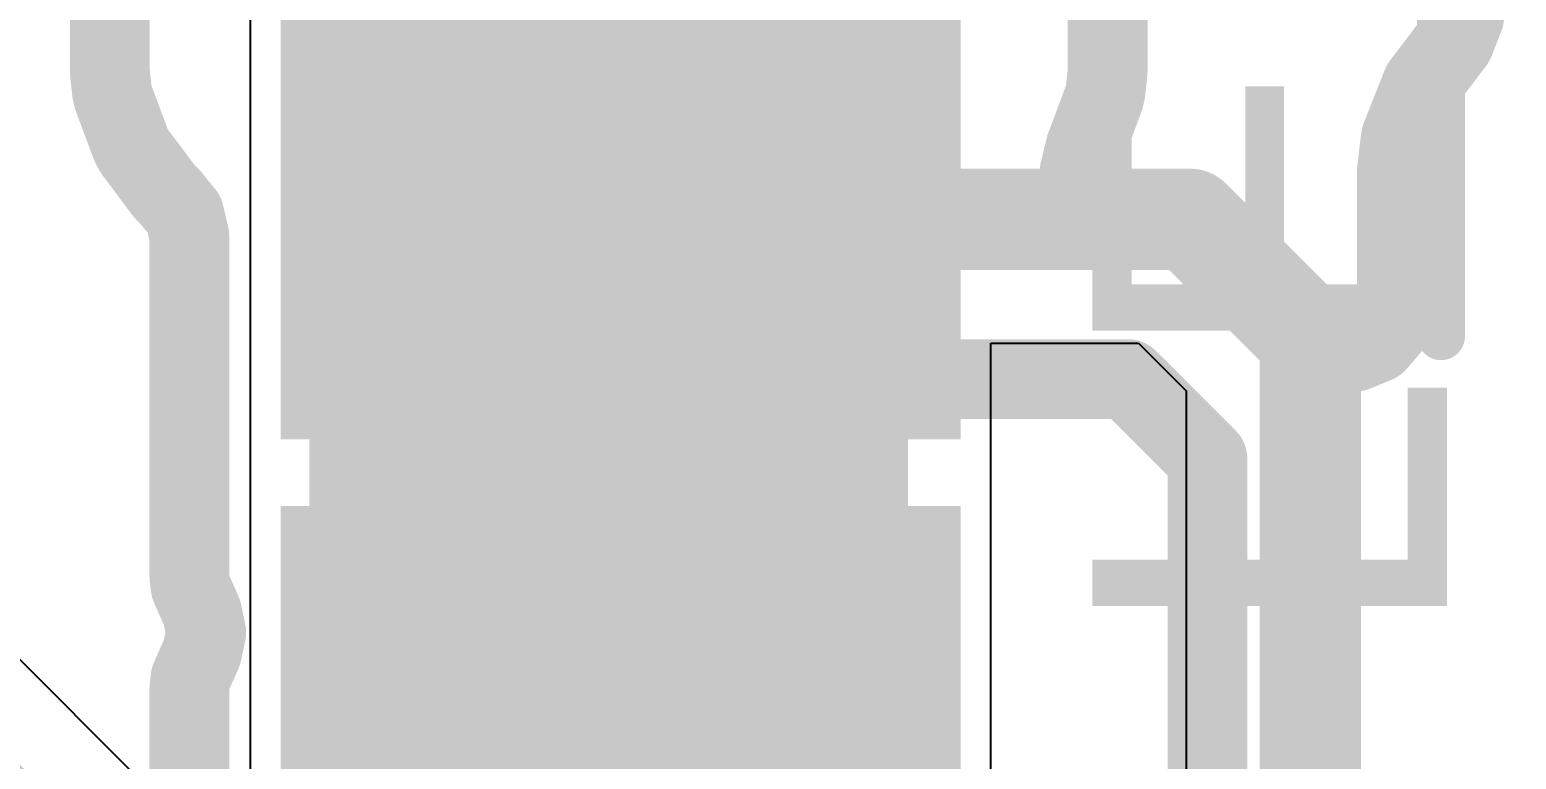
# Model space of a CAD drawing. Header units: inches. Extents: x 0 to 12.4, y -0.6 to 2.2.
# Drawn here: x 2.3357 to 2.4823, y 1.8116 to 1.8836 of the extents above; entities that cross this region are included whole.
import ezdxf

# ---------------------------------------------------------------- set-up
doc = ezdxf.new("R2010")
doc.units = ezdxf.units.IN
doc.header["$MEASUREMENT"] = 0
for name, color, linetype in [('Bottom Layer', 5, 'Continuous'), ('Dimension', 6, 'Continuous'), ('Mechanical 4', 56, 'Continuous'), ('Top Layer', 1, 'Continuous'), ('Top Overlay', 2, 'Continuous'), ('Top Paste', 8, 'Continuous'), ('Top Solder', 216, 'Continuous')]:
    doc.layers.add(name, color=color, linetype=linetype)
doc.styles.add('Arial', font='', dxfattribs={"height": 0.2})
doc.styles.get('Arial').set_extended_font_data('Arial')

# ---------------------------------------------------------------- blocks, each defined once
blk = doc.blocks.new('41_SMD_UFL_M______17')
at = {"layer": 'Top Layer'}
for points in [[(0.31496065, 0.31732285), (0.37401575, 0.31732285), (0.37401575, 0.28188975), (0.31496065, 0.28188975)], [(0.31496065, 0.26732285), (0.37401575, 0.26732285), (0.37401575, 0.23188975), (0.31496065, 0.23188975)]]:
    blk.add_hatch(color=1, dxfattribs=at).paths.add_polyline_path(points)
at = {"layer": 'Top Paste'}
for points in [[(0.31496065, 0.31732285), (0.37401575, 0.31732285), (0.37401575, 0.28188975), (0.31496065, 0.28188975)], [(0.31496065, 0.26732285), (0.37401575, 0.26732285), (0.37401575, 0.23188975), (0.31496065, 0.23188975)]]:
    blk.add_hatch(color=8, dxfattribs=at).paths.add_polyline_path(points)
at = {"layer": 'Top Solder'}
for points in [[(0.31096065, 0.32132285), (0.37801575, 0.32132285), (0.37801575, 0.27788975), (0.31096065, 0.27788975)], [(0.31096065, 0.27132285), (0.37801575, 0.27132285), (0.37801575, 0.22788975), (0.31096065, 0.22788975)]]:
    blk.add_hatch(color=216, dxfattribs=at).paths.add_polyline_path(points)

msp = doc.modelspace()

# ---------------------------------------------------------------- hatches: boundary and pattern name
at = {"layer": 'Dimension'}
for points in [[(2.36328165, 1.91680765), (2.42233675, 1.91680765), (2.42233675, 1.88137455), (2.36328165, 1.88137455)], [(2.36328165, 1.86680765), (2.42233675, 1.86680765), (2.42233675, 1.83137455), (2.36328165, 1.83137455)], [(2.36328165, 1.86680765), (2.42233675, 1.86680765), (2.42233675, 1.83137455), (2.36328165, 1.83137455)], [(2.36328165, 1.86680765), (2.42233675, 1.86680765), (2.42233675, 1.83137455), (2.36328165, 1.83137455)], [(2.36328165, 1.81680765), (2.42233675, 1.81680765), (2.42233675, 1.78137455), (2.36328165, 1.78137455)], [(2.36328165, 1.81680765), (2.42233675, 1.81680765), (2.42233675, 1.78137455), (2.36328165, 1.78137455)], [(2.36328165, 1.81680765), (2.42233675, 1.81680765), (2.42233675, 1.78137455), (2.36328165, 1.78137455)]]:
    msp.add_hatch(color=6, dxfattribs=at).paths.add_polyline_path(points)

# ---------------------------------------------------------------- linework, layer by layer
at = {"layer": 'Bottom Layer'}
msp.add_line((2.461, 1.6951036), (2.2486383, 1.9074653), dxfattribs=at)
msp.add_lwpolyline([(2.2225866, 1.8814136, 0.0590551, 0.0590551, 0), (2.5175275, 1.5864727, 0.0590551, 0.0590551, 0)], format="xyseb", dxfattribs=at)
at = {"layer": 'Dimension'}
for points in [[(2.3435966, 1.8796219, 0.007874, 0.007874, 0), (2.3435966, 1.8886058, 0.007874, 0.007874, 0)], [(2.4420218, 1.8796219, 0.007874, 0.007874, 0), (2.4420218, 1.8886058, 0.007874, 0.007874, 0)], [(2.4766999, 1.8875246, 0.007874, 0.007874, 0), (2.4771916, 1.8848923, 0.007874, 0.007874, 0)], [(2.4762208, 1.8823967, 0.007874, 0.007874, 0), (2.4771916, 1.8848923, 0.007874, 0.007874, 0)], [(2.4732033, 1.8784175, 0.007874, 0.007874, 0), (2.4762208, 1.8823967, 0.007874, 0.007874, 0)], [(2.3435966, 1.8796219, 0.007874, 0.007874, 0), (2.3436105, 1.8793622, 0.007874, 0.007874, 0)], [(2.3436105, 1.8793622, 0.007874, 0.007874, 0), (2.343816, 1.8774507, 0.007874, 0.007874, 0)], [(2.4418024, 1.8774507, 0.007874, 0.007874, 0), (2.4420079, 1.8793622, 0.007874, 0.007874, 0)], [(2.4420079, 1.8793622, 0.007874, 0.007874, 0), (2.4420218, 1.8796219, 0.007874, 0.007874, 0)], [(2.343816, 1.8774507, 0.007874, 0.007874, 0), (2.3439553, 1.8768611, 0.007874, 0.007874, 0)], [(2.4416631, 1.8768611, 0.007874, 0.007874, 0), (2.4418024, 1.8774507, 0.007874, 0.007874, 0)], [(2.4710547, 1.8732147, 0.007874, 0.007874, 0), (2.4728791, 1.8778409, 0.007874, 0.007874, 0)], [(2.4728791, 1.8778411, 0.007874, 0.007874, 0), (2.4730015, 1.8781514, 0.007874, 0.007874, 0)], [(2.4728791, 1.8778409, 0.007874, 0.007874, 0), (2.4728791, 1.8778411, 0.007874, 0.007874, 0)], [(2.4730015, 1.8781514, 0.007874, 0.007874, 0), (2.4732031, 1.8784174, 0.007874, 0.007874, 0)], [(2.4732031, 1.8784174, 0.007874, 0.007874, 0), (2.4732033, 1.8784175, 0.007874, 0.007874, 0)], [(2.3439553, 1.8768611, 0.007874, 0.007874, 0), (2.3457048, 1.8721707, 0.007874, 0.007874, 0)], [(2.4399136, 1.8721707, 0.007874, 0.007874, 0), (2.4416631, 1.8768611, 0.007874, 0.007874, 0)], [(2.4709026, 1.8726132, 0.007874, 0.007874, 0), (2.47094, 1.8729236, 0.007874, 0.007874, 0)], [(2.47094, 1.8729236, 0.007874, 0.007874, 0), (2.4710546, 1.8732145, 0.007874, 0.007874, 0)], [(2.4710546, 1.8732145, 0.007874, 0.007874, 0), (2.4710547, 1.8732147, 0.007874, 0.007874, 0)], [(2.3457048, 1.8721707, 0.007874, 0.007874, 0), (2.3460361, 1.871564, 0.007874, 0.007874, 0)], [(2.3460361, 1.871564, 0.007874, 0.007874, 0), (2.3490099, 1.8675914, 0.007874, 0.007874, 0)], [(2.4392679, 1.8696536, 0.007874, 0.007874, 0), (2.4398049, 1.8718386, 0.007874, 0.007874, 0)], [(2.4397916, 1.8718435, 0.007874, 0.007874, 0), (2.4398341, 1.8719576, 0.007874, 0.007874, 0)], [(2.4397916, 1.8718435, 0.007874, 0.007874, 0), (2.4398049, 1.8718386, 0.007874, 0.007874, 0)], [(2.4398341, 1.8719576, 0.007874, 0.007874, 0), (2.4398643, 1.8720804, 0.007874, 0.007874, 0)], [(2.4398643, 1.8720804, 0.007874, 0.007874, 0), (2.4399136, 1.8721707, 0.007874, 0.007874, 0)], [(2.4705628, 1.8697832, 0.007874, 0.007874, 0), (2.4709026, 1.8726128, 0.007874, 0.007874, 0)], [(2.4709026, 1.8726128, 0.007874, 0.007874, 0), (2.4709026, 1.8726132, 0.007874, 0.007874, 0)], [(2.4392679, 1.8696536, 0.007874, 0.007874, 0), (2.4399505, 1.8672496, 0.007874, 0.007874, 0)], [(2.4705454, 1.8696384, 0.007874, 0.007874, 0), (2.4705628, 1.8697828, 0.007874, 0.007874, 0)], [(2.4705454, 1.8694928, 0.007874, 0.007874, 0), (2.4705454, 1.8696384, 0.007874, 0.007874, 0)], [(2.4705454, 1.8566208, 0.007874, 0.007874, 0), (2.4705454, 1.8694928, 0.007874, 0.007874, 0)], [(2.4705628, 1.8697828, 0.007874, 0.007874, 0), (2.4705628, 1.8697832, 0.007874, 0.007874, 0)], [(2.3490099, 1.8675914, 0.007874, 0.007874, 0), (2.3497455, 1.8668559, 0.007874, 0.007874, 0)], [(2.4399505, 1.8672496, 0.007874, 0.007874, 0), (2.4417333, 1.8654984, 0.007874, 0.007874, 0)], [(2.3497226, 1.866833, 0.007874, 0.007874, 0), (2.3497455, 1.8668559, 0.007874, 0.007874, 0)], [(2.3497226, 1.866833, 0.007874, 0.007874, 0), (2.3509346, 1.8653828, 0.007874, 0.007874, 0)], [(2.4417333, 1.8654984, 0.007874, 0.007874, 0), (2.4441491, 1.8648588, 0.007874, 0.007874, 0)], [(2.3509346, 1.8653828, 0.007874, 0.007874, 0), (2.3514509, 1.8631976, 0.007874, 0.007874, 0)], [(2.4441491, 1.8648588, 0.007874, 0.007874, 0), (2.4461034, 1.8648588, 0.007874, 0.007874, 0)], [(2.4461034, 1.8648588, 0.007874, 0.007874, 0), (2.4464877, 1.8648588, 0.007874, 0.007874, 0)], [(2.4464877, 1.8648588, 0.007874, 0.007874, 0), (2.4468531, 1.8647401, 0.007874, 0.007874, 0)], [(2.4468531, 1.8647401, 0.007874, 0.007874, 0), (2.4468532, 1.8647401, 0.007874, 0.007874, 0)], [(2.4468532, 1.8647401, 0.007874, 0.007874, 0), (2.4473173, 1.8645893, 0.007874, 0.007874, 0)], [(2.4473173, 1.8645893, 0.007874, 0.007874, 0), (2.4480619, 1.8644105, 0.007874, 0.007874, 0)], [(2.4480619, 1.8644105, 0.007874, 0.007874, 0), (2.4485441, 1.8643341, 0.007874, 0.007874, 0)], [(2.4485441, 1.8643341, 0.007874, 0.007874, 0), (2.4489235, 1.864274, 0.007874, 0.007874, 0)], [(2.4489235, 1.864274, 0.007874, 0.007874, 0), (2.4492657, 1.8640996, 0.007874, 0.007874, 0)], [(2.4492657, 1.8640996, 0.007874, 0.007874, 0), (2.4492659, 1.8640996, 0.007874, 0.007874, 0)], [(2.4492659, 1.8640996, 0.007874, 0.007874, 0), (2.4497007, 1.863878, 0.007874, 0.007874, 0)], [(2.3514509, 1.8297492, 0.007874, 0.007874, 0), (2.3514509, 1.8631976, 0.007874, 0.007874, 0)], [(2.4497007, 1.863878, 0.007874, 0.007874, 0), (2.4504084, 1.8635849, 0.007874, 0.007874, 0)], [(2.4504084, 1.8635849, 0.007874, 0.007874, 0), (2.4512379, 1.8633154, 0.007874, 0.007874, 0)], [(2.4512379, 1.8633154, 0.007874, 0.007874, 0), (2.4515486, 1.8630897, 0.007874, 0.007874, 0)], [(2.4515486, 1.8630897, 0.007874, 0.007874, 0), (2.4515489, 1.8630895, 0.007874, 0.007874, 0)], [(2.4515489, 1.8630895, 0.007874, 0.007874, 0), (2.4519437, 1.8628027, 0.007874, 0.007874, 0)], [(2.4519437, 1.8628027, 0.007874, 0.007874, 0), (2.4525965, 1.8624026, 0.007874, 0.007874, 0)], [(2.4525965, 1.8624026, 0.007874, 0.007874, 0), (2.4530315, 1.8621809, 0.007874, 0.007874, 0)], [(2.4530315, 1.8621809, 0.007874, 0.007874, 0), (2.4530316, 1.8621809, 0.007874, 0.007874, 0)], [(2.4530316, 1.8621809, 0.007874, 0.007874, 0), (2.4533739, 1.8620065, 0.007874, 0.007874, 0)], [(2.4533739, 1.8620065, 0.007874, 0.007874, 0), (2.4542622, 1.8611182, 0.007874, 0.007874, 0)], [(2.4542622, 1.8611182, 0.007874, 0.007874, 0), (2.4542623, 1.861118, 0.007874, 0.007874, 0)], [(2.4542623, 1.861118, 0.007874, 0.007874, 0), (2.4542626, 1.8611178, 0.007874, 0.007874, 0)], [(2.4542626, 1.8611178, 0.007874, 0.007874, 0), (2.4622115, 1.8531688, 0.007874, 0.007874, 0)], [(2.4700133, 1.8544045, 0.007874, 0.007874, 0), (2.4705454, 1.8566208, 0.007874, 0.007874, 0)], [(2.468533, 1.8526713, 0.007874, 0.007874, 0), (2.4700133, 1.8544045, 0.007874, 0.007874, 0)], [(2.4622115, 1.8531688, 0.007874, 0.007874, 0), (2.464155, 1.8519779, 0.007874, 0.007874, 0)], [(2.4664272, 1.8517991, 0.007874, 0.007874, 0), (2.468533, 1.8526713, 0.007874, 0.007874, 0)], [(2.464155, 1.8519779, 0.007874, 0.007874, 0), (2.4664272, 1.8517991, 0.007874, 0.007874, 0)], [(2.3928092, 1.8490911, 0.007874, 0.007874, 0), (2.4439903, 1.8490911, 0.007874, 0.007874, 0)], [(2.4439903, 1.8490911, 0.007874, 0.007874, 0), (2.4518643, 1.8412171, 0.007874, 0.007874, 0)], [(2.4518643, 1.7920045, 0.007874, 0.007874, 0), (2.4518643, 1.8412171, 0.007874, 0.007874, 0)], [(2.3514509, 1.8297485, 0.007874, 0.007874, 0), (2.3514509, 1.8297492, 0.007874, 0.007874, 0)], [(2.3514509, 1.8297485, 0.007874, 0.007874, 0), (2.351451, 1.8296083, 0.007874, 0.007874, 0)], [(2.351451, 1.8296083, 0.007874, 0.007874, 0), (2.3514672, 1.8294686, 0.007874, 0.007874, 0)], [(2.3514672, 1.8294682, 0.007874, 0.007874, 0), (2.3514672, 1.8294686, 0.007874, 0.007874, 0)], [(2.3514672, 1.8294682, 0.007874, 0.007874, 0), (2.3515168, 1.8290404, 0.007874, 0.007874, 0)], [(2.3515168, 1.8290404, 0.007874, 0.007874, 0), (2.3515657, 1.828619, 0.007874, 0.007874, 0)], [(2.3515657, 1.828619, 0.007874, 0.007874, 0), (2.351714, 1.8282831, 0.007874, 0.007874, 0)], [(2.351714, 1.8282831, 0.007874, 0.007874, 0), (2.3517141, 1.8282829, 0.007874, 0.007874, 0)], [(2.3517141, 1.8282829, 0.007874, 0.007874, 0), (2.3526942, 1.826063, 0.007874, 0.007874, 0)], [(2.3526942, 1.826063, 0.007874, 0.007874, 0), (2.3531102, 1.8240912, 0.007874, 0.007874, 0)], [(2.3526943, 1.8221193, 0.007874, 0.007874, 0), (2.3531102, 1.8240912, 0.007874, 0.007874, 0)], [(2.351714, 1.8198992, 0.007874, 0.007874, 0), (2.3526943, 1.8221193, 0.007874, 0.007874, 0)], [(2.3514509, 1.818574, 0.007874, 0.007874, 0), (2.3514671, 1.8187132, 0.007874, 0.007874, 0)], [(2.3514509, 1.8184333, 0.007874, 0.007874, 0), (2.3514509, 1.818574, 0.007874, 0.007874, 0)], [(2.3514671, 1.8187137, 0.007874, 0.007874, 0), (2.3515234, 1.8191985, 0.007874, 0.007874, 0)], [(2.3514671, 1.8187132, 0.007874, 0.007874, 0), (2.3514671, 1.8187137, 0.007874, 0.007874, 0)], [(2.3515234, 1.8191985, 0.007874, 0.007874, 0), (2.3515657, 1.8195632, 0.007874, 0.007874, 0)], [(2.3515657, 1.8195632, 0.007874, 0.007874, 0), (2.3517139, 1.8198989, 0.007874, 0.007874, 0)], [(2.3517139, 1.8198989, 0.007874, 0.007874, 0), (2.351714, 1.8198992, 0.007874, 0.007874, 0)], [(2.3514509, 1.7797492, 0.007874, 0.007874, 0), (2.3514509, 1.8184333, 0.007874, 0.007874, 0)]]:
    msp.add_lwpolyline(points, format="xyseb", dxfattribs=at)
for points in [[(2.4752231, 1.8848923, 0.003937, 0.003937, 1), (2.4791601, 1.8848923, 0.003937, 0.003937, 1)], [(2.4752231, 1.8848923, 0.003937, 0.003937, 1), (2.4791601, 1.8848923, 0.003937, 0.003937, 1)], [(2.4742523, 1.8823967, 0.003937, 0.003937, 1), (2.4781893, 1.8823967, 0.003937, 0.003937, 1)], [(2.4742523, 1.8823967, 0.003937, 0.003937, 1), (2.4781893, 1.8823967, 0.003937, 0.003937, 1)], [(2.3416281, 1.8796219, 0.003937, 0.003937, 1), (2.3455651, 1.8796219, 0.003937, 0.003937, 1)], [(2.3416281, 1.8796219, 0.003937, 0.003937, 1), (2.3455651, 1.8796219, 0.003937, 0.003937, 1)], [(2.341642, 1.8793622, 0.003937, 0.003937, 1), (2.345579, 1.8793622, 0.003937, 0.003937, 1)], [(2.341642, 1.8793622, 0.003937, 0.003937, 1), (2.345579, 1.8793622, 0.003937, 0.003937, 1)], [(2.4400394, 1.8793622, 0.003937, 0.003937, 1), (2.4439764, 1.8793622, 0.003937, 0.003937, 1)], [(2.4400394, 1.8793622, 0.003937, 0.003937, 1), (2.4439764, 1.8793622, 0.003937, 0.003937, 1)], [(2.4400533, 1.8796219, 0.003937, 0.003937, 1), (2.4439903, 1.8796219, 0.003937, 0.003937, 1)], [(2.4400533, 1.8796219, 0.003937, 0.003937, 1), (2.4439903, 1.8796219, 0.003937, 0.003937, 1)], [(2.3418475, 1.8774507, 0.003937, 0.003937, 1), (2.3457845, 1.8774507, 0.003937, 0.003937, 1)], [(2.3418475, 1.8774507, 0.003937, 0.003937, 1), (2.3457845, 1.8774507, 0.003937, 0.003937, 1)], [(2.4398339, 1.8774507, 0.003937, 0.003937, 1), (2.4437709, 1.8774507, 0.003937, 0.003937, 1)], [(2.4398339, 1.8774507, 0.003937, 0.003937, 1), (2.4437709, 1.8774507, 0.003937, 0.003937, 1)], [(2.4709106, 1.8778411, 0.003937, 0.003937, 1), (2.4748476, 1.8778411, 0.003937, 0.003937, 1)], [(2.4709106, 1.8778411, 0.003937, 0.003937, 1), (2.4748476, 1.8778411, 0.003937, 0.003937, 1)], [(2.4709106, 1.8778409, 0.003937, 0.003937, 1), (2.4748476, 1.8778409, 0.003937, 0.003937, 1)], [(2.4709106, 1.8778409, 0.003937, 0.003937, 1), (2.4748476, 1.8778409, 0.003937, 0.003937, 1)], [(2.471033, 1.8781514, 0.003937, 0.003937, 1), (2.47497, 1.8781514, 0.003937, 0.003937, 1)], [(2.471033, 1.8781514, 0.003937, 0.003937, 1), (2.47497, 1.8781514, 0.003937, 0.003937, 1)], [(2.4712346, 1.8784174, 0.003937, 0.003937, 1), (2.4751716, 1.8784174, 0.003937, 0.003937, 1)], [(2.4712346, 1.8784174, 0.003937, 0.003937, 1), (2.4751716, 1.8784174, 0.003937, 0.003937, 1)], [(2.4712348, 1.8784175, 0.003937, 0.003937, 1), (2.4751718, 1.8784175, 0.003937, 0.003937, 1)], [(2.4712348, 1.8784175, 0.003937, 0.003937, 1), (2.4751718, 1.8784175, 0.003937, 0.003937, 1)], [(2.3419868, 1.8768611, 0.003937, 0.003937, 1), (2.3459238, 1.8768611, 0.003937, 0.003937, 1)], [(2.3419868, 1.8768611, 0.003937, 0.003937, 1), (2.3459238, 1.8768611, 0.003937, 0.003937, 1)], [(2.4396946, 1.8768611, 0.003937, 0.003937, 1), (2.4436316, 1.8768611, 0.003937, 0.003937, 1)], [(2.4396946, 1.8768611, 0.003937, 0.003937, 1), (2.4436316, 1.8768611, 0.003937, 0.003937, 1)], [(2.4689715, 1.8729236, 0.003937, 0.003937, 1), (2.4729085, 1.8729236, 0.003937, 0.003937, 1)], [(2.4689715, 1.8729236, 0.003937, 0.003937, 1), (2.4729085, 1.8729236, 0.003937, 0.003937, 1)], [(2.4690861, 1.8732145, 0.003937, 0.003937, 1), (2.4730231, 1.8732145, 0.003937, 0.003937, 1)], [(2.4690861, 1.8732145, 0.003937, 0.003937, 1), (2.4730231, 1.8732145, 0.003937, 0.003937, 1)], [(2.4690862, 1.8732147, 0.003937, 0.003937, 1), (2.4730232, 1.8732147, 0.003937, 0.003937, 1)], [(2.4690862, 1.8732147, 0.003937, 0.003937, 1), (2.4730232, 1.8732147, 0.003937, 0.003937, 1)], [(2.3437363, 1.8721707, 0.003937, 0.003937, 1), (2.3476733, 1.8721707, 0.003937, 0.003937, 1)], [(2.3437363, 1.8721707, 0.003937, 0.003937, 1), (2.3476733, 1.8721707, 0.003937, 0.003937, 1)], [(2.3440676, 1.871564, 0.003937, 0.003937, 1), (2.3480046, 1.871564, 0.003937, 0.003937, 1)], [(2.3440676, 1.871564, 0.003937, 0.003937, 1), (2.3480046, 1.871564, 0.003937, 0.003937, 1)], [(2.4378231, 1.8718435, 0.003937, 0.003937, 1), (2.4417601, 1.8718435, 0.003937, 0.003937, 1)], [(2.4378231, 1.8718435, 0.003937, 0.003937, 1), (2.4417601, 1.8718435, 0.003937, 0.003937, 1)], [(2.4378364, 1.8718386, 0.003937, 0.003937, 1), (2.4417734, 1.8718386, 0.003937, 0.003937, 1)], [(2.4378364, 1.8718386, 0.003937, 0.003937, 1), (2.4417734, 1.8718386, 0.003937, 0.003937, 1)], [(2.4378656, 1.8719576, 0.003937, 0.003937, 1), (2.4418026, 1.8719576, 0.003937, 0.003937, 1)], [(2.4378656, 1.8719576, 0.003937, 0.003937, 1), (2.4418026, 1.8719576, 0.003937, 0.003937, 1)], [(2.4378958, 1.8720804, 0.003937, 0.003937, 1), (2.4418328, 1.8720804, 0.003937, 0.003937, 1)], [(2.4378958, 1.8720804, 0.003937, 0.003937, 1), (2.4418328, 1.8720804, 0.003937, 0.003937, 1)], [(2.4379451, 1.8721707, 0.003937, 0.003937, 1), (2.4418821, 1.8721707, 0.003937, 0.003937, 1)], [(2.4379451, 1.8721707, 0.003937, 0.003937, 1), (2.4418821, 1.8721707, 0.003937, 0.003937, 1)], [(2.4689341, 1.8726132, 0.003937, 0.003937, 1), (2.4728711, 1.8726132, 0.003937, 0.003937, 1)], [(2.4689341, 1.8726132, 0.003937, 0.003937, 1), (2.4728711, 1.8726132, 0.003937, 0.003937, 1)], [(2.4689341, 1.8726128, 0.003937, 0.003937, 1), (2.4728711, 1.8726128, 0.003937, 0.003937, 1)], [(2.4689341, 1.8726128, 0.003937, 0.003937, 1), (2.4728711, 1.8726128, 0.003937, 0.003937, 1)], [(2.4372994, 1.8696536, 0.003937, 0.003937, 1), (2.4412364, 1.8696536, 0.003937, 0.003937, 1)], [(2.4372994, 1.8696536, 0.003937, 0.003937, 1), (2.4412364, 1.8696536, 0.003937, 0.003937, 1)], [(2.4685769, 1.8696384, 0.003937, 0.003937, 1), (2.4725139, 1.8696384, 0.003937, 0.003937, 1)], [(2.4685769, 1.8696384, 0.003937, 0.003937, 1), (2.4725139, 1.8696384, 0.003937, 0.003937, 1)], [(2.4685769, 1.8694928, 0.003937, 0.003937, 1), (2.4725139, 1.8694928, 0.003937, 0.003937, 1)], [(2.4685769, 1.8694928, 0.003937, 0.003937, 1), (2.4725139, 1.8694928, 0.003937, 0.003937, 1)], [(2.4685943, 1.8697832, 0.003937, 0.003937, 1), (2.4725313, 1.8697832, 0.003937, 0.003937, 1)], [(2.4685943, 1.8697832, 0.003937, 0.003937, 1), (2.4725313, 1.8697832, 0.003937, 0.003937, 1)], [(2.4685943, 1.8697828, 0.003937, 0.003937, 1), (2.4725313, 1.8697828, 0.003937, 0.003937, 1)], [(2.4685943, 1.8697828, 0.003937, 0.003937, 1), (2.4725313, 1.8697828, 0.003937, 0.003937, 1)], [(2.3470414, 1.8675914, 0.003937, 0.003937, 1), (2.3509784, 1.8675914, 0.003937, 0.003937, 1)], [(2.3470414, 1.8675914, 0.003937, 0.003937, 1), (2.3509784, 1.8675914, 0.003937, 0.003937, 1)], [(2.437982, 1.8672496, 0.003937, 0.003937, 1), (2.441919, 1.8672496, 0.003937, 0.003937, 1)], [(2.437982, 1.8672496, 0.003937, 0.003937, 1), (2.441919, 1.8672496, 0.003937, 0.003937, 1)], [(2.3477541, 1.866833, 0.003937, 0.003937, 1), (2.3516911, 1.866833, 0.003937, 0.003937, 1)], [(2.3477541, 1.866833, 0.003937, 0.003937, 1), (2.3516911, 1.866833, 0.003937, 0.003937, 1)], [(2.347777, 1.8668559, 0.003937, 0.003937, 1), (2.351714, 1.8668559, 0.003937, 0.003937, 1)], [(2.347777, 1.8668559, 0.003937, 0.003937, 1), (2.351714, 1.8668559, 0.003937, 0.003937, 1)], [(2.4397648, 1.8654984, 0.003937, 0.003937, 1), (2.4437018, 1.8654984, 0.003937, 0.003937, 1)], [(2.4397648, 1.8654984, 0.003937, 0.003937, 1), (2.4437018, 1.8654984, 0.003937, 0.003937, 1)], [(2.3489661, 1.8653828, 0.003937, 0.003937, 1), (2.3529031, 1.8653828, 0.003937, 0.003937, 1)], [(2.3489661, 1.8653828, 0.003937, 0.003937, 1), (2.3529031, 1.8653828, 0.003937, 0.003937, 1)], [(2.4421806, 1.8648588, 0.003937, 0.003937, 1), (2.4461176, 1.8648588, 0.003937, 0.003937, 1)], [(2.4421806, 1.8648588, 0.003937, 0.003937, 1), (2.4461176, 1.8648588, 0.003937, 0.003937, 1)], [(2.4441349, 1.8648588, 0.003937, 0.003937, 1), (2.4480719, 1.8648588, 0.003937, 0.003937, 1)], [(2.4441349, 1.8648588, 0.003937, 0.003937, 1), (2.4480719, 1.8648588, 0.003937, 0.003937, 1)], [(2.4445192, 1.8648588, 0.003937, 0.003937, 1), (2.4484562, 1.8648588, 0.003937, 0.003937, 1)], [(2.4445192, 1.8648588, 0.003937, 0.003937, 1), (2.4484562, 1.8648588, 0.003937, 0.003937, 1)], [(2.4448846, 1.8647401, 0.003937, 0.003937, 1), (2.4488216, 1.8647401, 0.003937, 0.003937, 1)], [(2.4448846, 1.8647401, 0.003937, 0.003937, 1), (2.4488216, 1.8647401, 0.003937, 0.003937, 1)], [(2.4448847, 1.8647401, 0.003937, 0.003937, 1), (2.4488217, 1.8647401, 0.003937, 0.003937, 1)], [(2.4448847, 1.8647401, 0.003937, 0.003937, 1), (2.4488217, 1.8647401, 0.003937, 0.003937, 1)], [(2.4453488, 1.8645893, 0.003937, 0.003937, 1), (2.4492858, 1.8645893, 0.003937, 0.003937, 1)], [(2.4453488, 1.8645893, 0.003937, 0.003937, 1), (2.4492858, 1.8645893, 0.003937, 0.003937, 1)], [(2.4460934, 1.8644105, 0.003937, 0.003937, 1), (2.4500304, 1.8644105, 0.003937, 0.003937, 1)], [(2.4460934, 1.8644105, 0.003937, 0.003937, 1), (2.4500304, 1.8644105, 0.003937, 0.003937, 1)], [(2.4465756, 1.8643341, 0.003937, 0.003937, 1), (2.4505126, 1.8643341, 0.003937, 0.003937, 1)], [(2.4465756, 1.8643341, 0.003937, 0.003937, 1), (2.4505126, 1.8643341, 0.003937, 0.003937, 1)], [(2.446955, 1.864274, 0.003937, 0.003937, 1), (2.450892, 1.864274, 0.003937, 0.003937, 1)], [(2.446955, 1.864274, 0.003937, 0.003937, 1), (2.450892, 1.864274, 0.003937, 0.003937, 1)], [(2.4472972, 1.8640996, 0.003937, 0.003937, 1), (2.4512342, 1.8640996, 0.003937, 0.003937, 1)], [(2.4472972, 1.8640996, 0.003937, 0.003937, 1), (2.4512342, 1.8640996, 0.003937, 0.003937, 1)], [(2.4472974, 1.8640996, 0.003937, 0.003937, 1), (2.4512344, 1.8640996, 0.003937, 0.003937, 1)], [(2.4472974, 1.8640996, 0.003937, 0.003937, 1), (2.4512344, 1.8640996, 0.003937, 0.003937, 1)], [(2.3494824, 1.8631976, 0.003937, 0.003937, 1), (2.3534194, 1.8631976, 0.003937, 0.003937, 1)], [(2.3494824, 1.8631976, 0.003937, 0.003937, 1), (2.3534194, 1.8631976, 0.003937, 0.003937, 1)], [(2.4477322, 1.863878, 0.003937, 0.003937, 1), (2.4516692, 1.863878, 0.003937, 0.003937, 1)], [(2.4477322, 1.863878, 0.003937, 0.003937, 1), (2.4516692, 1.863878, 0.003937, 0.003937, 1)], [(2.4484399, 1.8635849, 0.003937, 0.003937, 1), (2.4523769, 1.8635849, 0.003937, 0.003937, 1)], [(2.4484399, 1.8635849, 0.003937, 0.003937, 1), (2.4523769, 1.8635849, 0.003937, 0.003937, 1)], [(2.4492694, 1.8633154, 0.003937, 0.003937, 1), (2.4532064, 1.8633154, 0.003937, 0.003937, 1)], [(2.4492694, 1.8633154, 0.003937, 0.003937, 1), (2.4532064, 1.8633154, 0.003937, 0.003937, 1)], [(2.4495801, 1.8630897, 0.003937, 0.003937, 1), (2.4535171, 1.8630897, 0.003937, 0.003937, 1)], [(2.4495801, 1.8630897, 0.003937, 0.003937, 1), (2.4535171, 1.8630897, 0.003937, 0.003937, 1)], [(2.4495804, 1.8630895, 0.003937, 0.003937, 1), (2.4535174, 1.8630895, 0.003937, 0.003937, 1)], [(2.4495804, 1.8630895, 0.003937, 0.003937, 1), (2.4535174, 1.8630895, 0.003937, 0.003937, 1)], [(2.4499752, 1.8628027, 0.003937, 0.003937, 1), (2.4539122, 1.8628027, 0.003937, 0.003937, 1)], [(2.4499752, 1.8628027, 0.003937, 0.003937, 1), (2.4539122, 1.8628027, 0.003937, 0.003937, 1)], [(2.450628, 1.8624026, 0.003937, 0.003937, 1), (2.454565, 1.8624026, 0.003937, 0.003937, 1)], [(2.450628, 1.8624026, 0.003937, 0.003937, 1), (2.454565, 1.8624026, 0.003937, 0.003937, 1)], [(2.451063, 1.8621809, 0.003937, 0.003937, 1), (2.455, 1.8621809, 0.003937, 0.003937, 1)], [(2.451063, 1.8621809, 0.003937, 0.003937, 1), (2.455, 1.8621809, 0.003937, 0.003937, 1)], [(2.4510631, 1.8621809, 0.003937, 0.003937, 1), (2.4550001, 1.8621809, 0.003937, 0.003937, 1)], [(2.4510631, 1.8621809, 0.003937, 0.003937, 1), (2.4550001, 1.8621809, 0.003937, 0.003937, 1)], [(2.4514054, 1.8620065, 0.003937, 0.003937, 1), (2.4553424, 1.8620065, 0.003937, 0.003937, 1)], [(2.4514054, 1.8620065, 0.003937, 0.003937, 1), (2.4553424, 1.8620065, 0.003937, 0.003937, 1)], [(2.4522937, 1.8611182, 0.003937, 0.003937, 1), (2.4562307, 1.8611182, 0.003937, 0.003937, 1)], [(2.4522937, 1.8611182, 0.003937, 0.003937, 1), (2.4562307, 1.8611182, 0.003937, 0.003937, 1)], [(2.4522938, 1.861118, 0.003937, 0.003937, 1), (2.4562308, 1.861118, 0.003937, 0.003937, 1)], [(2.4522938, 1.861118, 0.003937, 0.003937, 1), (2.4562308, 1.861118, 0.003937, 0.003937, 1)], [(2.4522941, 1.8611178, 0.003937, 0.003937, 1), (2.4562311, 1.8611178, 0.003937, 0.003937, 1)], [(2.4522941, 1.8611178, 0.003937, 0.003937, 1), (2.4562311, 1.8611178, 0.003937, 0.003937, 1)], [(2.4685769, 1.8566208, 0.003937, 0.003937, 1), (2.4725139, 1.8566208, 0.003937, 0.003937, 1)], [(2.4685769, 1.8566208, 0.003937, 0.003937, 1), (2.4725139, 1.8566208, 0.003937, 0.003937, 1)], [(2.4680448, 1.8544045, 0.003937, 0.003937, 1), (2.4719818, 1.8544045, 0.003937, 0.003937, 1)], [(2.4680448, 1.8544045, 0.003937, 0.003937, 1), (2.4719818, 1.8544045, 0.003937, 0.003937, 1)], [(2.460243, 1.8531688, 0.003937, 0.003937, 1), (2.46418, 1.8531688, 0.003937, 0.003937, 1)], [(2.460243, 1.8531688, 0.003937, 0.003937, 1), (2.46418, 1.8531688, 0.003937, 0.003937, 1)], [(2.4665645, 1.8526713, 0.003937, 0.003937, 1), (2.4705015, 1.8526713, 0.003937, 0.003937, 1)], [(2.4665645, 1.8526713, 0.003937, 0.003937, 1), (2.4705015, 1.8526713, 0.003937, 0.003937, 1)], [(2.4621865, 1.8519779, 0.003937, 0.003937, 1), (2.4661235, 1.8519779, 0.003937, 0.003937, 1)], [(2.4621865, 1.8519779, 0.003937, 0.003937, 1), (2.4661235, 1.8519779, 0.003937, 0.003937, 1)], [(2.4644587, 1.8517991, 0.003937, 0.003937, 1), (2.4683957, 1.8517991, 0.003937, 0.003937, 1)], [(2.4644587, 1.8517991, 0.003937, 0.003937, 1), (2.4683957, 1.8517991, 0.003937, 0.003937, 1)], [(2.3908407, 1.8490911, 0.003937, 0.003937, 1), (2.3947777, 1.8490911, 0.003937, 0.003937, 1)], [(2.4420218, 1.8490911, 0.003937, 0.003937, 1), (2.4459588, 1.8490911, 0.003937, 0.003937, 1)], [(2.4420218, 1.8490911, 0.003937, 0.003937, 1), (2.4459588, 1.8490911, 0.003937, 0.003937, 1)], [(2.4498958, 1.8412171, 0.003937, 0.003937, 1), (2.4538328, 1.8412171, 0.003937, 0.003937, 1)], [(2.4498958, 1.8412171, 0.003937, 0.003937, 1), (2.4538328, 1.8412171, 0.003937, 0.003937, 1)], [(2.3494824, 1.8297492, 0.003937, 0.003937, 1), (2.3534194, 1.8297492, 0.003937, 0.003937, 1)], [(2.3494824, 1.8297492, 0.003937, 0.003937, 1), (2.3534194, 1.8297492, 0.003937, 0.003937, 1)], [(2.3494824, 1.8297485, 0.003937, 0.003937, 1), (2.3534194, 1.8297485, 0.003937, 0.003937, 1)], [(2.3494824, 1.8297485, 0.003937, 0.003937, 1), (2.3534194, 1.8297485, 0.003937, 0.003937, 1)], [(2.3494825, 1.8296083, 0.003937, 0.003937, 1), (2.3534195, 1.8296083, 0.003937, 0.003937, 1)], [(2.3494825, 1.8296083, 0.003937, 0.003937, 1), (2.3534195, 1.8296083, 0.003937, 0.003937, 1)], [(2.3494987, 1.8294686, 0.003937, 0.003937, 1), (2.3534357, 1.8294686, 0.003937, 0.003937, 1)], [(2.3494987, 1.8294686, 0.003937, 0.003937, 1), (2.3534357, 1.8294686, 0.003937, 0.003937, 1)], [(2.3494987, 1.8294682, 0.003937, 0.003937, 1), (2.3534357, 1.8294682, 0.003937, 0.003937, 1)], [(2.3494987, 1.8294682, 0.003937, 0.003937, 1), (2.3534357, 1.8294682, 0.003937, 0.003937, 1)], [(2.3495483, 1.8290404, 0.003937, 0.003937, 1), (2.3534853, 1.8290404, 0.003937, 0.003937, 1)], [(2.3495483, 1.8290404, 0.003937, 0.003937, 1), (2.3534853, 1.8290404, 0.003937, 0.003937, 1)], [(2.3495972, 1.828619, 0.003937, 0.003937, 1), (2.3535342, 1.828619, 0.003937, 0.003937, 1)], [(2.3495972, 1.828619, 0.003937, 0.003937, 1), (2.3535342, 1.828619, 0.003937, 0.003937, 1)], [(2.3497455, 1.8282831, 0.003937, 0.003937, 1), (2.3536825, 1.8282831, 0.003937, 0.003937, 1)], [(2.3497455, 1.8282831, 0.003937, 0.003937, 1), (2.3536825, 1.8282831, 0.003937, 0.003937, 1)], [(2.3497456, 1.8282829, 0.003937, 0.003937, 1), (2.3536826, 1.8282829, 0.003937, 0.003937, 1)], [(2.3497456, 1.8282829, 0.003937, 0.003937, 1), (2.3536826, 1.8282829, 0.003937, 0.003937, 1)], [(2.3507257, 1.826063, 0.003937, 0.003937, 1), (2.3546627, 1.826063, 0.003937, 0.003937, 1)], [(2.3507257, 1.826063, 0.003937, 0.003937, 1), (2.3546627, 1.826063, 0.003937, 0.003937, 1)], [(2.3511417, 1.8240912, 0.003937, 0.003937, 1), (2.3550787, 1.8240912, 0.003937, 0.003937, 1)], [(2.3511417, 1.8240912, 0.003937, 0.003937, 1), (2.3550787, 1.8240912, 0.003937, 0.003937, 1)], [(2.3507258, 1.8221193, 0.003937, 0.003937, 1), (2.3546628, 1.8221193, 0.003937, 0.003937, 1)], [(2.3507258, 1.8221193, 0.003937, 0.003937, 1), (2.3546628, 1.8221193, 0.003937, 0.003937, 1)], [(2.3494824, 1.818574, 0.003937, 0.003937, 1), (2.3534194, 1.818574, 0.003937, 0.003937, 1)], [(2.3494824, 1.818574, 0.003937, 0.003937, 1), (2.3534194, 1.818574, 0.003937, 0.003937, 1)], [(2.3494986, 1.8187137, 0.003937, 0.003937, 1), (2.3534356, 1.8187137, 0.003937, 0.003937, 1)], [(2.3494986, 1.8187137, 0.003937, 0.003937, 1), (2.3534356, 1.8187137, 0.003937, 0.003937, 1)], [(2.3494986, 1.8187132, 0.003937, 0.003937, 1), (2.3534356, 1.8187132, 0.003937, 0.003937, 1)], [(2.3494986, 1.8187132, 0.003937, 0.003937, 1), (2.3534356, 1.8187132, 0.003937, 0.003937, 1)], [(2.3495549, 1.8191985, 0.003937, 0.003937, 1), (2.3534919, 1.8191985, 0.003937, 0.003937, 1)], [(2.3495549, 1.8191985, 0.003937, 0.003937, 1), (2.3534919, 1.8191985, 0.003937, 0.003937, 1)], [(2.3495972, 1.8195632, 0.003937, 0.003937, 1), (2.3535342, 1.8195632, 0.003937, 0.003937, 1)], [(2.3495972, 1.8195632, 0.003937, 0.003937, 1), (2.3535342, 1.8195632, 0.003937, 0.003937, 1)], [(2.3497454, 1.8198989, 0.003937, 0.003937, 1), (2.3536824, 1.8198989, 0.003937, 0.003937, 1)], [(2.3497454, 1.8198989, 0.003937, 0.003937, 1), (2.3536824, 1.8198989, 0.003937, 0.003937, 1)], [(2.3497455, 1.8198992, 0.003937, 0.003937, 1), (2.3536825, 1.8198992, 0.003937, 0.003937, 1)], [(2.3497455, 1.8198992, 0.003937, 0.003937, 1), (2.3536825, 1.8198992, 0.003937, 0.003937, 1)], [(2.3494824, 1.8184333, 0.003937, 0.003937, 1), (2.3534194, 1.8184333, 0.003937, 0.003937, 1)], [(2.3494824, 1.8184333, 0.003937, 0.003937, 1), (2.3534194, 1.8184333, 0.003937, 0.003937, 1)]]:
    msp.add_lwpolyline(points, format="xyseb", close=True, dxfattribs=at)
at = {"layer": 'Mechanical 4'}
msp.add_lwpolyline([(2.4748976, 1.8533227, 0.0047244, 0.0047244, 0), (2.4748976, 1.9432834, 0.0047244, 0.0047244, 0)], format="xyseb", dxfattribs=at)
msp.add_lwpolyline([(2.4737165, 1.8533227, 0.0023622, 0.0023622, 1), (2.4760787, 1.8533227, 0.0023622, 0.0023622, 1)], format="xyseb", close=True, dxfattribs=at)
at = {"layer": 'Top Layer'}
for p, q in [((2.3574568, 1.8871417), (2.3574568, 1.8445748)), ((2.4305118, 1.8445748), (2.4305118, 1.8526231)), ((2.4305118, 1.8526231), (2.4450739, 1.8526231)), ((2.4450739, 1.8526231), (2.4497649, 1.8479321)), ((2.4497649, 1.8479321), (2.4497649, 1.7823677)), ((2.3574568, 1.8445748), (2.3574567, 1.8401417)), ((2.4305119, 1.8395747), (2.4305118, 1.8445748)), ((2.3574567, 1.8401417), (2.3574568, 1.8351416)), ((2.4305118, 1.8351416), (2.4305119, 1.8395747)), ((2.3574568, 1.8351416), (2.3574568, 1.7945748)), ((2.4305118, 1.7945748), (2.4305118, 1.8351416))]:
    msp.add_line(p, q, dxfattribs=at)
for points in [[(2.3939843, 1.8648582, 0.01, 0.01, 0), (2.4501418, 1.8648582, 0.01, 0.01, 0)], [(2.4501418, 1.8648582, 0.01, 0.01, 0), (2.462, 1.853, 0.01, 0.01, 0)], [(2.462, 1.769, 0.01, 0.01, 0), (2.462, 1.853, 0.01, 0.01, 0)]]:
    msp.add_lwpolyline(points, format="xyseb", dxfattribs=at)
for points in [[(2.3914843, 1.8648582, 0.005, 0.005, 1), (2.3964843, 1.8648582, 0.005, 0.005, 1)], [(2.4476418, 1.8648582, 0.005, 0.005, 1), (2.4526418, 1.8648582, 0.005, 0.005, 1)], [(2.4476418, 1.8648582, 0.005, 0.005, 1), (2.4526418, 1.8648582, 0.005, 0.005, 1)], [(2.4595, 1.853, 0.005, 0.005, 1), (2.4645, 1.853, 0.005, 0.005, 1)], [(2.4595, 1.853, 0.005, 0.005, 1), (2.4645, 1.853, 0.005, 0.005, 1)]]:
    msp.add_lwpolyline(points, format="xyseb", close=True, dxfattribs=at)

# ---------------------------------------------------------------- block references
msp.add_blockref('41_SMD_UFL_M______17', (2.0494961, 1.5652519))

# ---------------------------------------------------------------- texts
at = {"layer": 'Top Overlay', "style": 'Arial'}
msp.add_text('LED1', height=0.035, rotation=90, dxfattribs=at).set_placement((2.4754943, 1.8226855))

doc.saveas('drawing.dxf')
